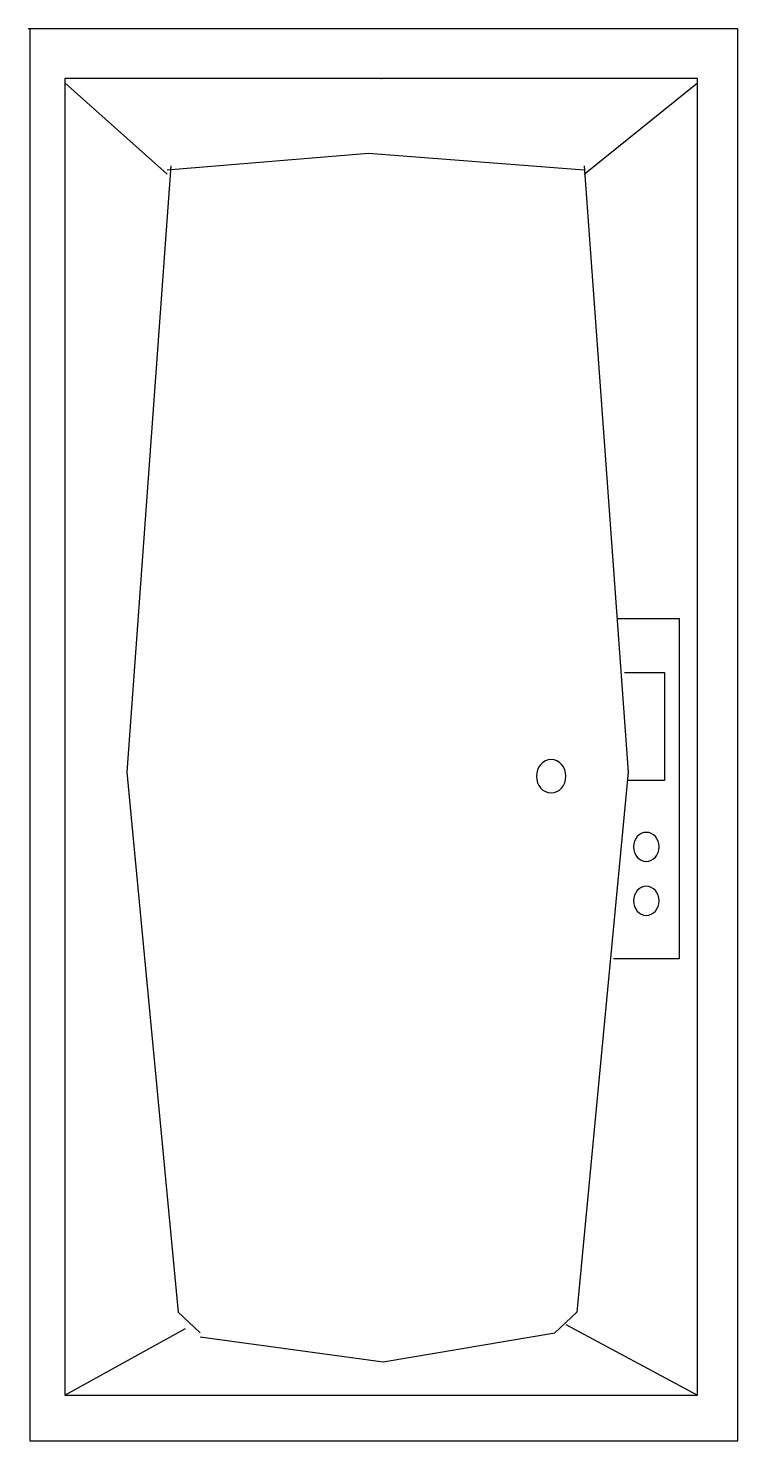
# Model space of a CAD drawing. Header units: metres. Extents: x -0.46 to 0.46, y -1.83 to 0.
import ezdxf

# ---------------------------------------------------------------- set-up
doc = ezdxf.new("R2010")
doc.units = ezdxf.units.M

msp = doc.modelspace()

# ---------------------------------------------------------------- linework, layer by layer
for p, q in [((0.4592, 0), (-0.4592, 0)), ((-0.457, 0.0006), (-0.457, -1.8269)), ((0.4592, -1.8269), (0.4592, 0)), ((-0.4118, -0.0645), (-0.4118, -1.7678)), ((0.4071, -0.0645), (-0.4118, -0.0645)), ((-0.2793, -0.1881), (-0.4118, -0.0699)), ((0.2604, -0.1881), (0.4071, -0.0699)), ((0.4071, -1.7678), (0.4071, -0.0645)), ((-0.2793, -0.1827), (-0.0189, -0.1612)), ((-0.0189, -0.1612), (0.2604, -0.1827)), ((-0.2746, -0.1773), (-0.3314, -0.9618)), ((0.2604, -0.1773), (0.3172, -0.9618)), ((0.303, -0.763), (0.3834, -0.763)), ((0.3834, -0.763), (0.3834, -1.2036)), ((0.3124, -0.8329), (0.3645, -0.8329)), ((0.3645, -0.8329), (0.3645, -0.9726)), ((-0.3314, -0.9618), (-0.2651, -1.6604)), ((0.3172, -0.9618), (0.2509, -1.6604)), ((0.3645, -0.9726), (0.3172, -0.9726)), ((0.3834, -1.2036), (0.2982, -1.2036)), ((-0.2651, -1.6604), (-0.2367, -1.6872)), ((0.2509, -1.6604), (0.2225, -1.6872)), ((0.2367, -1.6765), (0.4071, -1.7678)), ((-0.4118, -1.7678), (-0.2556, -1.6819)), ((-0.2367, -1.6926), (0, -1.7249)), ((0, -1.7249), (0.2225, -1.6872)), ((-0.4118, -1.7678), (0.4071, -1.7678)), ((-0.457, -1.8269), (0.4592, -1.8269))]:
    msp.add_line(p, q)
for centre, major_axis in [((0.2177, -0.9672), (0, 0.0216)), ((0.3408, -1.0586), (0, 0.0188)), ((0.3408, -1.1284), (0, 0.0188))]:
    msp.add_ellipse(centre, major_axis=major_axis, ratio=0.881667, start_param=4.712389, end_param=10.995574)
msp.add_point((-0.0024, -0.0645))

doc.saveas('drawing.dxf')
